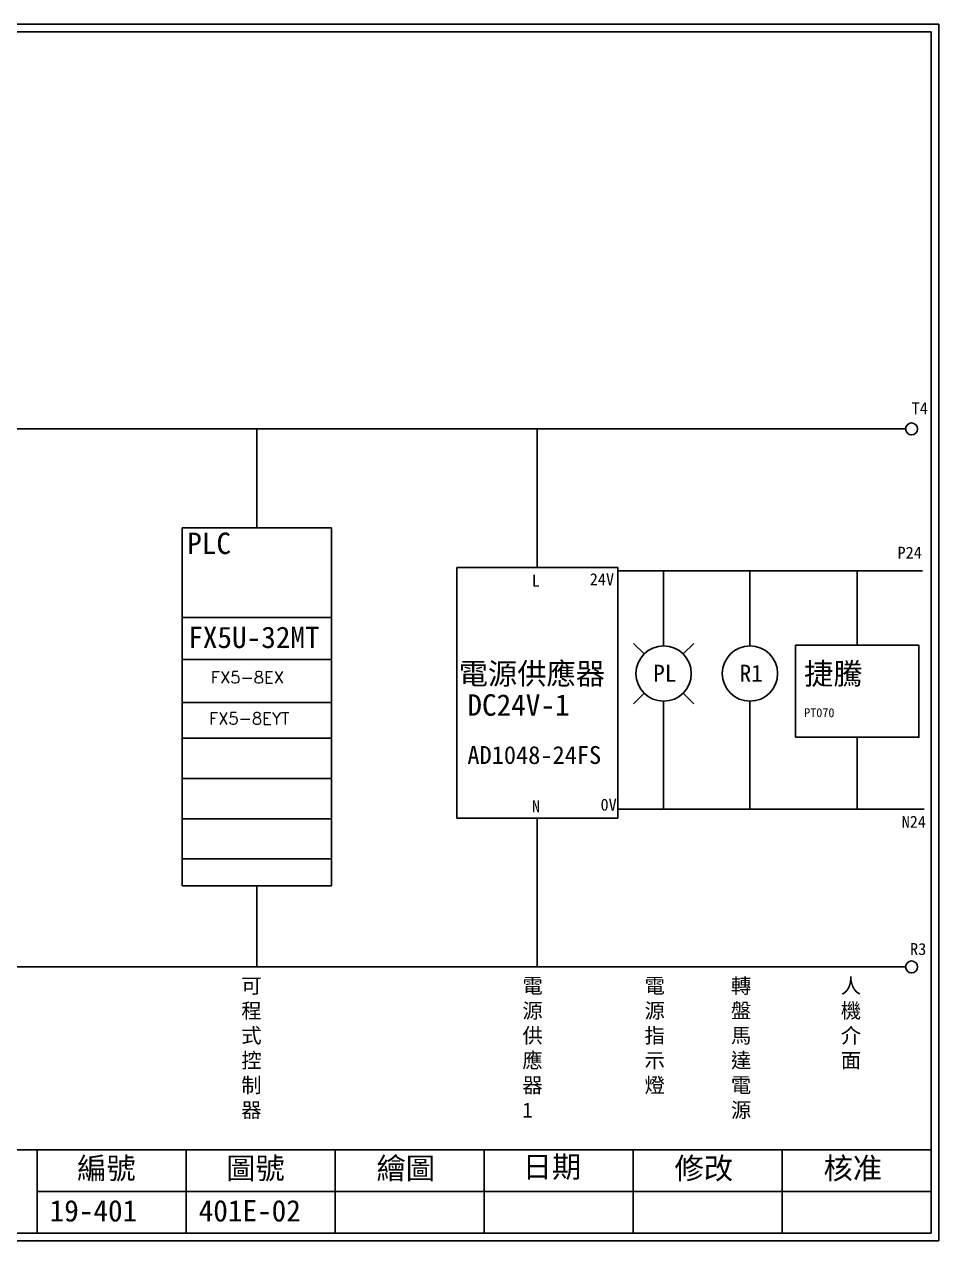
# Model space of a CAD drawing. Extents: x 10 to 297, y 3 to 207.
# Drawn here: x 143.6 to 297, y 3 to 207 of the extents above; entities that cross this region are included whole.
import ezdxf
from ezdxf.enums import TextEntityAlignment as Align

# ---------------------------------------------------------------- set-up
doc = ezdxf.new("R2010")
doc.units = 0
doc.layers.get('0').update_dxf_attribs({"linetype": 'CONTINUOUS'})
doc.styles.add('CNS', font='romanc.shx', dxfattribs={"bigfont": 'chineset.shx'})
doc.styles.add('STSL', font='kaiu.ttf')

msp = doc.modelspace()

# ---------------------------------------------------------------- linework, layer by layer
for p, q in [((297, 206.97), (10, 206.97)), ((297, 3), (297, 206.97)), ((295.75, 205.72), (11.25, 205.72)), ((295.75, 4.25), (295.75, 205.72)), ((48.79, 139.12), (291.46, 139.12)), ((182.62, 122.51), (182.62, 139.12)), ((229.67, 115.86), (229.67, 139.12)), ((170.12, 122.51), (195.12, 122.51)), ((170.12, 107.51), (170.12, 122.51)), ((195.12, 122.51), (195.12, 107.51)), ((243.17, 115.86), (216.17, 115.86)), ((216.17, 115.86), (216.17, 73.86)), ((243.17, 73.86), (243.17, 115.86)), ((272.14, 115.32), (243.17, 115.32)), ((250.86, 106.65), (250.86, 115.32)), ((265.34, 106.65), (265.34, 115.32)), ((272.14, 115.32), (294.27, 115.32)), ((283.34, 102.85), (283.34, 115.32)), ((195.12, 107.51), (170.12, 107.51)), ((170.12, 107.51), (170.12, 98.51)), ((195.12, 98.51), (195.12, 107.51)), ((250.86, 102.74), (250.86, 106.65)), ((265.34, 102.74), (265.34, 106.65)), ((247.58, 101.38), (245.81, 103.15)), ((254.14, 101.38), (255.91, 103.15)), ((170.22, 100.44), (195.22, 100.44)), ((170.12, 98.51), (170.12, 89.51)), ((195.12, 89.51), (195.12, 98.51)), ((247.58, 94.82), (245.81, 93.05)), ((254.14, 94.82), (255.91, 93.05)), ((170.12, 93.24), (195.12, 93.24)), ((250.86, 93.46), (250.86, 89.51)), ((265.34, 93.46), (265.34, 89.51)), ((170.12, 89.51), (170.12, 80.51)), ((195.12, 80.51), (195.12, 89.51)), ((250.86, 89.51), (250.86, 75.38)), ((265.34, 89.51), (265.34, 75.38)), ((170.12, 87.25), (195.12, 87.25)), ((283.34, 87.41), (283.34, 75.38)), ((170.12, 80.51), (170.12, 71.51)), ((170.12, 80.51), (195.12, 80.51)), ((195.12, 71.51), (195.12, 80.51)), ((170.12, 73.76), (195.12, 73.76)), ((216.17, 73.86), (243.17, 73.86)), ((229.67, 73.86), (229.67, 48.91)), ((272.14, 75.38), (243.17, 75.38)), ((272.14, 75.38), (294.55, 75.38)), ((170.12, 71.51), (170.12, 62.51)), ((195.12, 62.51), (195.12, 71.51)), ((170.12, 67.02), (195.12, 67.02)), ((170.12, 62.51), (195.12, 62.51)), ((182.62, 62.51), (182.62, 48.91)), ((52.98, 48.91), (291.46, 48.91)), ((11.25, 18.25), (295.75, 18.25)), ((145.75, 4.25), (145.75, 18.25)), ((170.75, 4.25), (170.75, 18.25)), ((195.75, 4.25), (195.75, 18.25)), ((220.75, 4.25), (220.75, 18.25)), ((245.75, 4.25), (245.75, 18.25)), ((270.75, 4.25), (270.75, 18.25)), ((145.75, 11.25), (295.75, 11.25)), ((11.25, 4.25), (295.75, 4.25)), ((10, 3), (297, 3))]:
    msp.add_line(p, q)
msp.add_lwpolyline([(272.99, 102.85), (293.69, 102.85), (293.69, 87.41), (272.99, 87.41)], close=True)
for centre, radius in [((292.46, 139.12), 1), ((250.86, 98.1), 4.64), ((265.34, 98.1), 4.64), ((292.46, 48.91), 1)]:
    msp.add_circle(centre, radius)

# ---------------------------------------------------------------- texts
at = {"style": 'STSL'}
for s, height, p in [('T4', 2, (292.46, 141.58)), ('PLC', 3.6, (170.94, 118.14)), ('P24', 2, (290.09, 117.37)), ('L', 2, (228.75, 112.66)), ('24V', 2, (238.47, 112.92)), ('FX5U-32MT', 3.6, (171.11, 102.38)), ('電源供應器', 3.6, (216.48, 96.28)), ('捷騰', 3.6, (274.42, 96.28)), ('DC24V-1', 3.6, (217.94, 91.03)), ('PT070', 1.5, (274.42, 90.79)), ('AD1048-24FS', 3, (217.94, 82.94)), ('N', 2, (228.77, 74.85)), ('0V', 2, (240.27, 75.11)), ('N24', 2, (290.79, 72.24)), ('R3', 2, (292.2, 50.91)), ('編號', 3.6, (152.47, 13.34)), ('圖號', 3.6, (177.47, 13.34)), ('繪圖', 3.6, (202.69, 13.34)), ('日期', 3.6, (227.22, 13.59)), ('修改', 3.6, (252.69, 13.34)), ('核准', 3.6, (277.69, 13.34)), ('19-401', 3.6, (147.86, 6.22)), ('401E-02', 3.6, (172.86, 6.22))]:
    msp.add_text(s, height=height, dxfattribs=at).set_placement(p)
for s, p in [('PL', (251.06, 98.16)), ('R1', (265.55, 98.16))]:
    msp.add_text(s, height=2.856).set_placement(p, align=Align.MIDDLE_CENTER)
at = {"char_height": 2, "attachment_point": 1, "style": 'CNS'}
for s, insert in [('FX5-8EX', (174.9, 98.47)), ('FX5-8EYT', (174.59, 91.58))]:
    msp.add_mtext_dynamic_manual_height_columns(s, width=21.816, gutter_width=32.5, heights=[0], dxfattribs=dict(at, insert=insert))
at = {"char_height": 2.5, "width": 5.4243, "attachment_point": 1, "style": 'CNS'}
for s, insert in [('{\\fDFKai-SB|b0|i0|c136|p65;可程式控制器}', (180.01, 46.99)), ('{\\fDFKai-SB|b0|i0|c136|p65;電源供應器\\P1}', (227.17, 46.99)), ('{\\fDFKai-SB|b0|i0|c136|p65;電源指示燈}', (247.66, 46.99)), ('{\\fDFKai-SB|b0|i0|c136|p65;轉盤馬達電源}', (262.15, 46.99)), ('{\\fDFKai-SB|b0|i0|c136|p65;人機介面}', (280.58, 46.99))]:
    msp.add_mtext(s, dxfattribs=dict(at, insert=insert))

doc.saveas('drawing.dxf')
